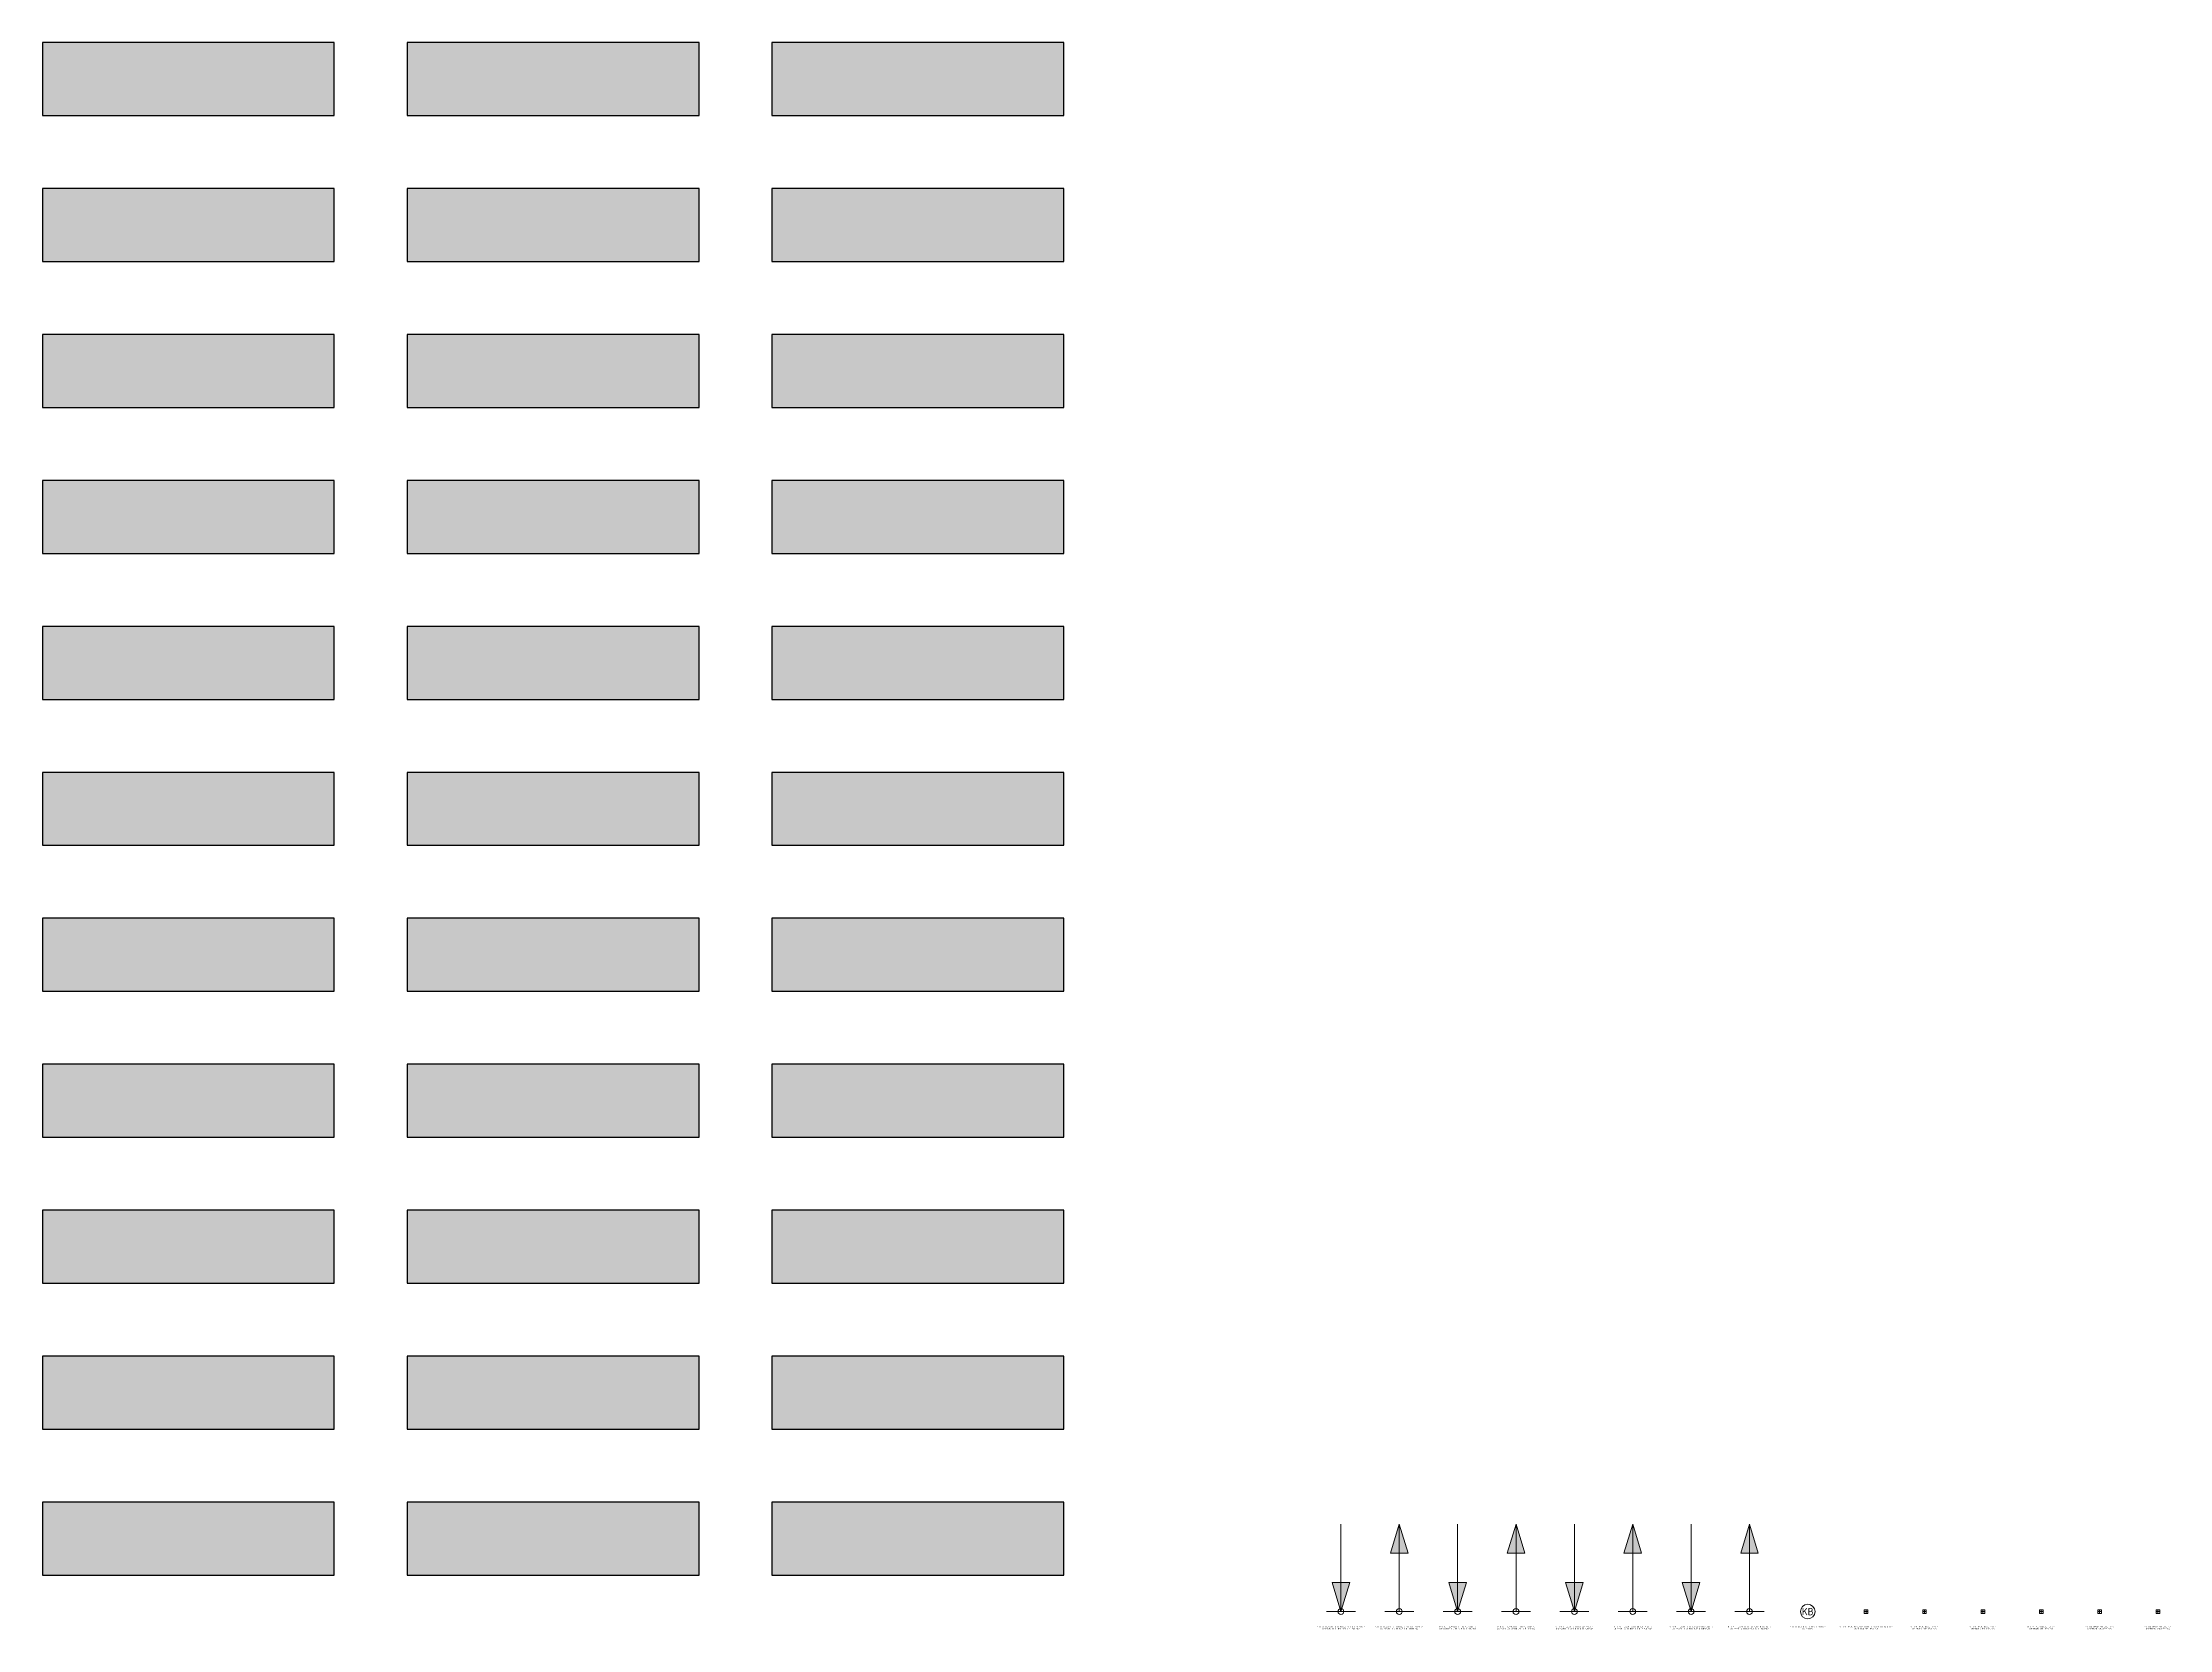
# Model space of a CAD drawing. Header units: metres. Extents: x -170 to 2070, y -13 to 14380.
# Drawn here: x -170 to 121.6, y -12.4 to 205 of the extents above; entities that cross this region are included whole.
import ezdxf

# ---------------------------------------------------------------- set-up
doc = ezdxf.new("R2010")
doc.units = ezdxf.units.M
for name, color, linetype in [('B-OI-KL-BUISLEIDING GEVAARLIJKE INHOUD_AFDEKPLAAT-GV', 30, 'Continuous'), ('B-OI-KL-CHEMIE_AFDEKPLAAT-GV', 34, 'Continuous'), ('B-OI-KL-DATA_AFDEKPLAAT-GV', 3, 'Continuous'), ('B-OI-KL-DATA_TELECOM_STATION_OVERIG-GV', 3, 'Continuous'), ('B-OI-KL-ET_HS_AFDEKPLAAT-GV', 7, 'Continuous'), ('B-OI-KL-ET_HS_STATION_HOOFDSTATION LNB-GV', 7, 'Continuous'), ('B-OI-KL-ET_HS_STATION_KLANTSTATION-GV', 7, 'Continuous'), ('B-OI-KL-ET_HS_STATION_NETSTATION-GV', 7, 'Continuous'), ('B-OI-KL-ET_HS_STATION_OVERIG-GV', 7, 'Continuous'), ('B-OI-KL-ET_HS_STATION_VERDEELSTATION-GV', 7, 'Continuous'), ('B-OI-KL-ET_LHS_AFDEKPLAAT-GV', 7, 'Continuous'), ('N-OI-KL-BUISLEIDING GEVAARLIJKE INHOUD_AFDEKPLAAT-GV', 30, 'Continuous'), ('N-OI-KL-CHEMIE_AFDEKPLAAT-GV', 34, 'Continuous'), ('N-OI-KL-DATA_AFDEKPLAAT-GV', 3, 'Continuous'), ('N-OI-KL-DATA_TELECOM_STATION_OVERIG-GV', 3, 'Continuous'), ('N-OI-KL-ET_HS_AFDEKPLAAT-GV', 7, 'Continuous'), ('N-OI-KL-ET_HS_STATION_HOOFDSTATION LNB-GV', 7, 'Continuous'), ('N-OI-KL-ET_HS_STATION_KLANTSTATION-GV', 7, 'Continuous'), ('N-OI-KL-ET_HS_STATION_NETSTATION-GV', 7, 'Continuous'), ('N-OI-KL-ET_HS_STATION_OVERIG-GV', 7, 'Continuous'), ('N-OI-KL-ET_HS_STATION_VERDEELSTATION-GV', 7, 'Continuous'), ('N-OI-KL-ET_LHS_AFDEKPLAAT-GV', 7, 'Continuous'), ('V-OI-KL-BUISLEIDING GEVAARLIJKE INHOUD_AFDEKPLAAT-GV', 30, 'Continuous'), ('V-OI-KL-CHEMIE_AFDEKPLAAT-GV', 34, 'Continuous'), ('V-OI-KL-DATA_AFDEKPLAAT-GV', 3, 'Continuous'), ('V-OI-KL-DATA_TELECOM_STATION_OVERIG-GV', 3, 'Continuous'), ('V-OI-KL-ET_HS_AFDEKPLAAT-GV', 7, 'Continuous'), ('V-OI-KL-ET_HS_STATION_HOOFDSTATION LNB-GV', 7, 'Continuous'), ('V-OI-KL-ET_HS_STATION_KLANTSTATION-GV', 7, 'Continuous'), ('V-OI-KL-ET_HS_STATION_NETSTATION-GV', 7, 'Continuous'), ('V-OI-KL-ET_HS_STATION_OVERIG-GV', 7, 'Continuous'), ('V-OI-KL-ET_HS_STATION_VERDEELSTATION-GV', 7, 'Continuous'), ('V-OI-KL-ET_LHS_AFDEKPLAAT-GV', 7, 'Continuous'), ('X-XX-AL-T18', 7, 'Continuous')]:
    doc.layers.add(name, color=color, linetype=linetype)
for name, color, linetype, lineweight in [('B-OI-KL-BUISLEIDING GEVAARLIJKE INHOUD_AFDEKPLAAT-V', 30, 'Continuous', 18), ('B-OI-KL-CHEMIE_AFDEKPLAAT-V', 34, 'Continuous', 18), ('B-OI-KL-DATA_AFDEKPLAAT-V', 3, 'Continuous', 18), ('B-OI-KL-DATA_TELECOM_STATION_OVERIG-V', 3, 'Continuous', 18), ('B-OI-KL-ET_AANLEGTECHNIEK_GESTUURDE BORING-S', 7, 'Continuous', 18), ('B-OI-KL-ET_AANLEGTECHNIEK_OVERIG-S', 7, 'Continuous', 18), ('B-OI-KL-ET_AANLEGTECHNIEK_PERSING-S', 7, 'Continuous', 18), ('B-OI-KL-ET_AANLEGTECHNIEK_PIPEBURSTING-S', 7, 'Continuous', 18), ('B-OI-KL-ET_HS_AFDEKPLAAT-V', 7, 'Continuous', 18), ('B-OI-KL-ET_HS_STATION_HOOFDSTATION LNB-V', 7, 'Continuous', 18), ('B-OI-KL-ET_HS_STATION_KLANTSTATION-V', 7, 'Continuous', 18), ('B-OI-KL-ET_HS_STATION_NETSTATION-V', 7, 'Continuous', 18), ('B-OI-KL-ET_HS_STATION_OVERIG-V', 7, 'Continuous', 18), ('B-OI-KL-ET_HS_STATION_VERDEELSTATION-V', 7, 'Continuous', 18), ('B-OI-KL-ET_LHS_AFDEKPLAAT-V', 7, 'Continuous', 18), ('B-OI-KL-KATHODISCHE BESCHERMING-S', 7, 'Continuous', 18), ('B-OI-KL-MARKERING_BUISLEIDING GEVAARLIJKE INHOUD-S', 7, 'Continuous', 18), ('B-OI-KL-MARKERING_CHEMIE-S', 7, 'Continuous', 18), ('B-OI-KL-MARKERING_DATA-S', 7, 'Continuous', 18), ('B-OI-KL-MARKERING_ET_HS-S', 7, 'Continuous', 18), ('B-OI-KL-MARKERING_ET_LHS-S', 7, 'Continuous', 18), ('B-OI-KL-MARKERING_ET_LS-S', 7, 'Continuous', 18), ('N-OI-KL-BUISLEIDING GEVAARLIJKE INHOUD_AFDEKPLAAT-V', 30, 'Continuous', 35), ('N-OI-KL-CHEMIE_AFDEKPLAAT-V', 34, 'Continuous', 35), ('N-OI-KL-DATA_AFDEKPLAAT-V', 3, 'Continuous', 35), ('N-OI-KL-DATA_TELECOM_STATION_OVERIG-V', 3, 'Continuous', 35), ('N-OI-KL-ET_HS_AFDEKPLAAT-V', 7, 'Continuous', 35), ('N-OI-KL-ET_HS_STATION_HOOFDSTATION LNB-V', 7, 'Continuous', 35), ('N-OI-KL-ET_HS_STATION_KLANTSTATION-V', 7, 'Continuous', 35), ('N-OI-KL-ET_HS_STATION_NETSTATION-V', 7, 'Continuous', 35), ('N-OI-KL-ET_HS_STATION_OVERIG-V', 7, 'Continuous', 35), ('N-OI-KL-ET_HS_STATION_VERDEELSTATION-V', 7, 'Continuous', 35), ('N-OI-KL-ET_LHS_AFDEKPLAAT-V', 7, 'Continuous', 35), ('V-OI-KL-BUISLEIDING GEVAARLIJKE INHOUD_AFDEKPLAAT-V', 30, 'Continuous', 25), ('V-OI-KL-CHEMIE_AFDEKPLAAT-V', 34, 'Continuous', 25), ('V-OI-KL-DATA_AFDEKPLAAT-V', 3, 'Continuous', 25), ('V-OI-KL-DATA_TELECOM_STATION_OVERIG-V', 3, 'Continuous', 25), ('V-OI-KL-ET_HS_AFDEKPLAAT-V', 7, 'Continuous', 25), ('V-OI-KL-ET_HS_STATION_HOOFDSTATION LNB-V', 7, 'Continuous', 25), ('V-OI-KL-ET_HS_STATION_KLANTSTATION-V', 7, 'Continuous', 25), ('V-OI-KL-ET_HS_STATION_NETSTATION-V', 7, 'Continuous', 25), ('V-OI-KL-ET_HS_STATION_OVERIG-V', 7, 'Continuous', 25), ('V-OI-KL-ET_HS_STATION_VERDEELSTATION-V', 7, 'Continuous', 25), ('V-OI-KL-ET_LHS_AFDEKPLAAT-V', 7, 'Continuous', 25)]:
    doc.layers.add(name, color=color, linetype=linetype, lineweight=lineweight)
doc.styles.add('NLCS-ISO', font='NLCS-ISO.ttf')
doc.styles.add('NLCS-ISO-M1000-T18', font='NLCS-ISO.ttf', dxfattribs={"height": 1.8})

# ---------------------------------------------------------------- blocks, each defined once
blk = doc.blocks.new('SKL-AANLEGTECHNIEK_INTREDEPUNT-SO')
h = blk.add_hatch(color=7)
h.dxf.hatch_style = 1
h.paths.add_polyline_path([(0, 0), (-1.2, 4), (1.2, 4)])
at = {"color": 7, "flags": 128}
for points in [[(0, 0), (0, 12)], [(-2, 0), (2, 0)]]:
    blk.add_lwpolyline(points, dxfattribs=at)
blk.add_lwpolyline([(0, 0), (-1.2, 4), (1.2, 4)], close=True, dxfattribs=at)
at = {"color": 7}
blk.add_circle((0, 0), 0.4, dxfattribs=at)
blk = doc.blocks.new('SKL-AANLEGTECHNIEK_UITTREDEPUNT-SO')
h = blk.add_hatch(color=7)
h.dxf.hatch_style = 1
h.paths.add_polyline_path([(0, 12), (1.2, 8), (-1.2, 8)])
at = {"color": 7, "flags": 128}
blk.add_lwpolyline([(0, 12), (1.2, 8), (-1.2, 8)], close=True, dxfattribs=at)
for points in [[(0, 12), (0, 0)], [(-2, 0), (2, 0)]]:
    blk.add_lwpolyline(points, dxfattribs=at)
at = {"color": 7}
blk.add_circle((0, 0), 0.4, dxfattribs=at)
blk = doc.blocks.new('SKL-KB-SO')
blk.add_circle((0, 0), 1)
at = {"insert": (0, 0), "char_height": 1, "attachment_point": 5, "style": 'NLCS-ISO-M1000-T18'}
blk.add_mtext_dynamic_manual_height_columns('KB', width=1.5206, gutter_width=0.036, heights=[0], dxfattribs=at)
blk = doc.blocks.new('SKL-MARKERING_PAAL-SO')
blk.add_lwpolyline([(-0.25, -0.25), (0.25, -0.25), (0.25, 0.25), (-0.25, 0.25)], close=True)
at = {"flags": 128}
for points in [[(-0.25, 0), (0.25, 0)], [(0, 0.25), (0, -0.25)]]:
    blk.add_lwpolyline(points, dxfattribs=at)

msp = doc.modelspace()

# ---------------------------------------------------------------- hatches: boundary and pattern name
at = {"layer": 'B-OI-KL-BUISLEIDING GEVAARLIJKE INHOUD_AFDEKPLAAT-V'}
msp.add_hatch(color=256, dxfattribs=at).paths.add_polyline_path([(-30, -5), (-30, 5), (-70, 5), (-70, -5)], flags=0)
at = {"layer": 'B-OI-KL-CHEMIE_AFDEKPLAAT-V'}
msp.add_hatch(color=256, dxfattribs=at).paths.add_polyline_path([(-30, 15), (-30, 25), (-70, 25), (-70, 15)], flags=0)
at = {"layer": 'B-OI-KL-DATA_AFDEKPLAAT-V'}
msp.add_hatch(color=256, dxfattribs=at).paths.add_polyline_path([(-30, 35), (-30, 45), (-70, 45), (-70, 35)], flags=0)
at = {"layer": 'B-OI-KL-DATA_TELECOM_STATION_OVERIG-V'}
msp.add_hatch(color=256, dxfattribs=at).paths.add_polyline_path([(-30, 55), (-30, 65), (-70, 65), (-70, 55)], flags=0)
at = {"layer": 'B-OI-KL-ET_HS_AFDEKPLAAT-V'}
msp.add_hatch(color=256, dxfattribs=at).paths.add_polyline_path([(-30, 75), (-30, 85), (-70, 85), (-70, 75)], flags=0)
at = {"layer": 'B-OI-KL-ET_HS_STATION_HOOFDSTATION LNB-V'}
msp.add_hatch(color=256, dxfattribs=at).paths.add_polyline_path([(-30, 95), (-30, 105), (-70, 105), (-70, 95)], flags=0)
at = {"layer": 'B-OI-KL-ET_HS_STATION_KLANTSTATION-V'}
msp.add_hatch(color=256, dxfattribs=at).paths.add_polyline_path([(-30, 115), (-30, 125), (-70, 125), (-70, 115)], flags=0)
at = {"layer": 'B-OI-KL-ET_HS_STATION_NETSTATION-V'}
msp.add_hatch(color=256, dxfattribs=at).paths.add_polyline_path([(-30, 135), (-30, 145), (-70, 145), (-70, 135)], flags=0)
at = {"layer": 'B-OI-KL-ET_HS_STATION_OVERIG-V'}
msp.add_hatch(color=256, dxfattribs=at).paths.add_polyline_path([(-30, 155), (-30, 165), (-70, 165), (-70, 155)], flags=0)
at = {"layer": 'B-OI-KL-ET_HS_STATION_VERDEELSTATION-V'}
msp.add_hatch(color=256, dxfattribs=at).paths.add_polyline_path([(-30, 175), (-30, 185), (-70, 185), (-70, 175)], flags=0)
at = {"layer": 'B-OI-KL-ET_LHS_AFDEKPLAAT-V'}
msp.add_hatch(color=256, dxfattribs=at).paths.add_polyline_path([(-30, 195), (-30, 205), (-70, 205), (-70, 195)], flags=0)
at = {"layer": 'N-OI-KL-BUISLEIDING GEVAARLIJKE INHOUD_AFDEKPLAAT-V'}
msp.add_hatch(color=256, dxfattribs=at).paths.add_polyline_path([(-80, -5), (-80, 5), (-120, 5), (-120, -5)], flags=0)
at = {"layer": 'N-OI-KL-CHEMIE_AFDEKPLAAT-V'}
msp.add_hatch(color=256, dxfattribs=at).paths.add_polyline_path([(-80, 15), (-80, 25), (-120, 25), (-120, 15)], flags=0)
at = {"layer": 'N-OI-KL-DATA_AFDEKPLAAT-V'}
msp.add_hatch(color=256, dxfattribs=at).paths.add_polyline_path([(-80, 35), (-80, 45), (-120, 45), (-120, 35)], flags=0)
at = {"layer": 'N-OI-KL-DATA_TELECOM_STATION_OVERIG-V'}
msp.add_hatch(color=256, dxfattribs=at).paths.add_polyline_path([(-80, 55), (-80, 65), (-120, 65), (-120, 55)], flags=0)
at = {"layer": 'N-OI-KL-ET_HS_AFDEKPLAAT-V'}
msp.add_hatch(color=256, dxfattribs=at).paths.add_polyline_path([(-80, 75), (-80, 85), (-120, 85), (-120, 75)], flags=0)
at = {"layer": 'N-OI-KL-ET_HS_STATION_HOOFDSTATION LNB-V'}
msp.add_hatch(color=256, dxfattribs=at).paths.add_polyline_path([(-80, 95), (-80, 105), (-120, 105), (-120, 95)], flags=0)
at = {"layer": 'N-OI-KL-ET_HS_STATION_KLANTSTATION-V'}
msp.add_hatch(color=256, dxfattribs=at).paths.add_polyline_path([(-80, 115), (-80, 125), (-120, 125), (-120, 115)], flags=0)
at = {"layer": 'N-OI-KL-ET_HS_STATION_NETSTATION-V'}
msp.add_hatch(color=256, dxfattribs=at).paths.add_polyline_path([(-80, 135), (-80, 145), (-120, 145), (-120, 135)], flags=0)
at = {"layer": 'N-OI-KL-ET_HS_STATION_OVERIG-V'}
msp.add_hatch(color=256, dxfattribs=at).paths.add_polyline_path([(-80, 155), (-80, 165), (-120, 165), (-120, 155)], flags=0)
at = {"layer": 'N-OI-KL-ET_HS_STATION_VERDEELSTATION-V'}
msp.add_hatch(color=256, dxfattribs=at).paths.add_polyline_path([(-80, 175), (-80, 185), (-120, 185), (-120, 175)], flags=0)
at = {"layer": 'N-OI-KL-ET_LHS_AFDEKPLAAT-V'}
msp.add_hatch(color=256, dxfattribs=at).paths.add_polyline_path([(-80, 195), (-80, 205), (-120, 205), (-120, 195)], flags=0)
at = {"layer": 'V-OI-KL-BUISLEIDING GEVAARLIJKE INHOUD_AFDEKPLAAT-V'}
msp.add_hatch(color=256, dxfattribs=at).paths.add_polyline_path([(-130, -5), (-130, 5), (-170, 5), (-170, -5)], flags=0)
at = {"layer": 'V-OI-KL-CHEMIE_AFDEKPLAAT-V'}
msp.add_hatch(color=256, dxfattribs=at).paths.add_polyline_path([(-130, 15), (-130, 25), (-170, 25), (-170, 15)], flags=0)
at = {"layer": 'V-OI-KL-DATA_AFDEKPLAAT-V'}
msp.add_hatch(color=256, dxfattribs=at).paths.add_polyline_path([(-130, 35), (-130, 45), (-170, 45), (-170, 35)], flags=0)
at = {"layer": 'V-OI-KL-DATA_TELECOM_STATION_OVERIG-V'}
msp.add_hatch(color=256, dxfattribs=at).paths.add_polyline_path([(-130, 55), (-130, 65), (-170, 65), (-170, 55)], flags=0)
at = {"layer": 'V-OI-KL-ET_HS_AFDEKPLAAT-V'}
msp.add_hatch(color=256, dxfattribs=at).paths.add_polyline_path([(-130, 75), (-130, 85), (-170, 85), (-170, 75)], flags=0)
at = {"layer": 'V-OI-KL-ET_HS_STATION_HOOFDSTATION LNB-V'}
msp.add_hatch(color=256, dxfattribs=at).paths.add_polyline_path([(-130, 95), (-130, 105), (-170, 105), (-170, 95)], flags=0)
at = {"layer": 'V-OI-KL-ET_HS_STATION_KLANTSTATION-V'}
msp.add_hatch(color=256, dxfattribs=at).paths.add_polyline_path([(-130, 115), (-130, 125), (-170, 125), (-170, 115)], flags=0)
at = {"layer": 'V-OI-KL-ET_HS_STATION_NETSTATION-V'}
msp.add_hatch(color=256, dxfattribs=at).paths.add_polyline_path([(-130, 135), (-130, 145), (-170, 145), (-170, 135)], flags=0)
at = {"layer": 'V-OI-KL-ET_HS_STATION_OVERIG-V'}
msp.add_hatch(color=256, dxfattribs=at).paths.add_polyline_path([(-130, 155), (-130, 165), (-170, 165), (-170, 155)], flags=0)
at = {"layer": 'V-OI-KL-ET_HS_STATION_VERDEELSTATION-V'}
msp.add_hatch(color=256, dxfattribs=at).paths.add_polyline_path([(-130, 175), (-130, 185), (-170, 185), (-170, 175)], flags=0)
at = {"layer": 'V-OI-KL-ET_LHS_AFDEKPLAAT-V'}
msp.add_hatch(color=256, dxfattribs=at).paths.add_polyline_path([(-130, 195), (-130, 205), (-170, 205), (-170, 195)], flags=0)

# ---------------------------------------------------------------- linework, layer by layer
at = {"layer": 'B-OI-KL-BUISLEIDING GEVAARLIJKE INHOUD_AFDEKPLAAT-GV'}
msp.add_lwpolyline([(-30, -5), (-30, 5), (-70, 5), (-70, -5), (-30, -5)], dxfattribs=at)
at = {"layer": 'B-OI-KL-CHEMIE_AFDEKPLAAT-GV'}
msp.add_lwpolyline([(-30, 15), (-30, 25), (-70, 25), (-70, 15), (-30, 15)], dxfattribs=at)
at = {"layer": 'B-OI-KL-DATA_AFDEKPLAAT-GV'}
msp.add_lwpolyline([(-30, 35), (-30, 45), (-70, 45), (-70, 35), (-30, 35)], dxfattribs=at)
at = {"layer": 'B-OI-KL-DATA_TELECOM_STATION_OVERIG-GV'}
msp.add_lwpolyline([(-30, 55), (-30, 65), (-70, 65), (-70, 55), (-30, 55)], dxfattribs=at)
at = {"layer": 'B-OI-KL-ET_HS_AFDEKPLAAT-GV'}
msp.add_lwpolyline([(-30, 75), (-30, 85), (-70, 85), (-70, 75), (-30, 75)], dxfattribs=at)
at = {"layer": 'B-OI-KL-ET_HS_STATION_HOOFDSTATION LNB-GV'}
msp.add_lwpolyline([(-30, 95), (-30, 105), (-70, 105), (-70, 95), (-30, 95)], dxfattribs=at)
at = {"layer": 'B-OI-KL-ET_HS_STATION_KLANTSTATION-GV'}
msp.add_lwpolyline([(-30, 115), (-30, 125), (-70, 125), (-70, 115), (-30, 115)], dxfattribs=at)
at = {"layer": 'B-OI-KL-ET_HS_STATION_NETSTATION-GV'}
msp.add_lwpolyline([(-30, 135), (-30, 145), (-70, 145), (-70, 135), (-30, 135)], dxfattribs=at)
at = {"layer": 'B-OI-KL-ET_HS_STATION_OVERIG-GV'}
msp.add_lwpolyline([(-30, 155), (-30, 165), (-70, 165), (-70, 155), (-30, 155)], dxfattribs=at)
at = {"layer": 'B-OI-KL-ET_HS_STATION_VERDEELSTATION-GV'}
msp.add_lwpolyline([(-30, 175), (-30, 185), (-70, 185), (-70, 175), (-30, 175)], dxfattribs=at)
at = {"layer": 'B-OI-KL-ET_LHS_AFDEKPLAAT-GV'}
msp.add_lwpolyline([(-30, 195), (-30, 205), (-70, 205), (-70, 195), (-30, 195)], dxfattribs=at)
at = {"layer": 'N-OI-KL-BUISLEIDING GEVAARLIJKE INHOUD_AFDEKPLAAT-GV'}
msp.add_lwpolyline([(-80, -5), (-80, 5), (-120, 5), (-120, -5), (-80, -5)], dxfattribs=at)
at = {"layer": 'N-OI-KL-CHEMIE_AFDEKPLAAT-GV'}
msp.add_lwpolyline([(-80, 15), (-80, 25), (-120, 25), (-120, 15), (-80, 15)], dxfattribs=at)
at = {"layer": 'N-OI-KL-DATA_AFDEKPLAAT-GV'}
msp.add_lwpolyline([(-80, 35), (-80, 45), (-120, 45), (-120, 35), (-80, 35)], dxfattribs=at)
at = {"layer": 'N-OI-KL-DATA_TELECOM_STATION_OVERIG-GV'}
msp.add_lwpolyline([(-80, 55), (-80, 65), (-120, 65), (-120, 55), (-80, 55)], dxfattribs=at)
at = {"layer": 'N-OI-KL-ET_HS_AFDEKPLAAT-GV'}
msp.add_lwpolyline([(-80, 75), (-80, 85), (-120, 85), (-120, 75), (-80, 75)], dxfattribs=at)
at = {"layer": 'N-OI-KL-ET_HS_STATION_HOOFDSTATION LNB-GV'}
msp.add_lwpolyline([(-80, 95), (-80, 105), (-120, 105), (-120, 95), (-80, 95)], dxfattribs=at)
at = {"layer": 'N-OI-KL-ET_HS_STATION_KLANTSTATION-GV'}
msp.add_lwpolyline([(-80, 115), (-80, 125), (-120, 125), (-120, 115), (-80, 115)], dxfattribs=at)
at = {"layer": 'N-OI-KL-ET_HS_STATION_NETSTATION-GV'}
msp.add_lwpolyline([(-80, 135), (-80, 145), (-120, 145), (-120, 135), (-80, 135)], dxfattribs=at)
at = {"layer": 'N-OI-KL-ET_HS_STATION_OVERIG-GV'}
msp.add_lwpolyline([(-80, 155), (-80, 165), (-120, 165), (-120, 155), (-80, 155)], dxfattribs=at)
at = {"layer": 'N-OI-KL-ET_HS_STATION_VERDEELSTATION-GV'}
msp.add_lwpolyline([(-80, 175), (-80, 185), (-120, 185), (-120, 175), (-80, 175)], dxfattribs=at)
at = {"layer": 'N-OI-KL-ET_LHS_AFDEKPLAAT-GV'}
msp.add_lwpolyline([(-80, 195), (-80, 205), (-120, 205), (-120, 195), (-80, 195)], dxfattribs=at)
at = {"layer": 'V-OI-KL-BUISLEIDING GEVAARLIJKE INHOUD_AFDEKPLAAT-GV'}
msp.add_lwpolyline([(-130, -5), (-130, 5), (-170, 5), (-170, -5), (-130, -5)], dxfattribs=at)
at = {"layer": 'V-OI-KL-CHEMIE_AFDEKPLAAT-GV'}
msp.add_lwpolyline([(-130, 15), (-130, 25), (-170, 25), (-170, 15), (-130, 15)], dxfattribs=at)
at = {"layer": 'V-OI-KL-DATA_AFDEKPLAAT-GV'}
msp.add_lwpolyline([(-130, 35), (-130, 45), (-170, 45), (-170, 35), (-130, 35)], dxfattribs=at)
at = {"layer": 'V-OI-KL-DATA_TELECOM_STATION_OVERIG-GV'}
msp.add_lwpolyline([(-130, 55), (-130, 65), (-170, 65), (-170, 55), (-130, 55)], dxfattribs=at)
at = {"layer": 'V-OI-KL-ET_HS_AFDEKPLAAT-GV'}
msp.add_lwpolyline([(-130, 75), (-130, 85), (-170, 85), (-170, 75), (-130, 75)], dxfattribs=at)
at = {"layer": 'V-OI-KL-ET_HS_STATION_HOOFDSTATION LNB-GV'}
msp.add_lwpolyline([(-130, 95), (-130, 105), (-170, 105), (-170, 95), (-130, 95)], dxfattribs=at)
at = {"layer": 'V-OI-KL-ET_HS_STATION_KLANTSTATION-GV'}
msp.add_lwpolyline([(-130, 115), (-130, 125), (-170, 125), (-170, 115), (-130, 115)], dxfattribs=at)
at = {"layer": 'V-OI-KL-ET_HS_STATION_NETSTATION-GV'}
msp.add_lwpolyline([(-130, 135), (-130, 145), (-170, 145), (-170, 135), (-130, 135)], dxfattribs=at)
at = {"layer": 'V-OI-KL-ET_HS_STATION_OVERIG-GV'}
msp.add_lwpolyline([(-130, 155), (-130, 165), (-170, 165), (-170, 155), (-130, 155)], dxfattribs=at)
at = {"layer": 'V-OI-KL-ET_HS_STATION_VERDEELSTATION-GV'}
msp.add_lwpolyline([(-130, 175), (-130, 185), (-170, 185), (-170, 175), (-130, 175)], dxfattribs=at)
at = {"layer": 'V-OI-KL-ET_LHS_AFDEKPLAAT-GV'}
msp.add_lwpolyline([(-130, 195), (-130, 205), (-170, 205), (-170, 195), (-130, 195)], dxfattribs=at)

# ---------------------------------------------------------------- block references
at = {"layer": 'B-OI-KL-ET_AANLEGTECHNIEK_GESTUURDE BORING-S'}
for name, p in [('SKL-AANLEGTECHNIEK_INTREDEPUNT-SO', (8, -10)), ('SKL-AANLEGTECHNIEK_UITTREDEPUNT-SO', (16, -10))]:
    msp.add_blockref(name, p, dxfattribs=at)
at = {"layer": 'B-OI-KL-ET_AANLEGTECHNIEK_OVERIG-S'}
for name, p in [('SKL-AANLEGTECHNIEK_INTREDEPUNT-SO', (24, -10)), ('SKL-AANLEGTECHNIEK_UITTREDEPUNT-SO', (32, -10))]:
    msp.add_blockref(name, p, dxfattribs=at)
at = {"layer": 'B-OI-KL-ET_AANLEGTECHNIEK_PERSING-S'}
for name, p in [('SKL-AANLEGTECHNIEK_INTREDEPUNT-SO', (40, -10)), ('SKL-AANLEGTECHNIEK_UITTREDEPUNT-SO', (48, -10))]:
    msp.add_blockref(name, p, dxfattribs=at)
at = {"layer": 'B-OI-KL-ET_AANLEGTECHNIEK_PIPEBURSTING-S'}
for name, p in [('SKL-AANLEGTECHNIEK_INTREDEPUNT-SO', (56, -10)), ('SKL-AANLEGTECHNIEK_UITTREDEPUNT-SO', (64, -10))]:
    msp.add_blockref(name, p, dxfattribs=at)
at = {"layer": 'B-OI-KL-KATHODISCHE BESCHERMING-S'}
msp.add_blockref('SKL-KB-SO', (72, -10), dxfattribs=at)
at = {"layer": 'B-OI-KL-MARKERING_BUISLEIDING GEVAARLIJKE INHOUD-S'}
msp.add_blockref('SKL-MARKERING_PAAL-SO', (80, -10), dxfattribs=at)
at = {"layer": 'B-OI-KL-MARKERING_CHEMIE-S'}
msp.add_blockref('SKL-MARKERING_PAAL-SO', (88, -10), dxfattribs=at)
at = {"layer": 'B-OI-KL-MARKERING_DATA-S'}
msp.add_blockref('SKL-MARKERING_PAAL-SO', (96, -10), dxfattribs=at)
at = {"layer": 'B-OI-KL-MARKERING_ET_HS-S'}
msp.add_blockref('SKL-MARKERING_PAAL-SO', (104, -10), dxfattribs=at)
at = {"layer": 'B-OI-KL-MARKERING_ET_LHS-S'}
msp.add_blockref('SKL-MARKERING_PAAL-SO', (112, -10), dxfattribs=at)
at = {"layer": 'B-OI-KL-MARKERING_ET_LS-S'}
msp.add_blockref('SKL-MARKERING_PAAL-SO', (120, -10), dxfattribs=at)

# ---------------------------------------------------------------- texts
at = {"layer": 'X-XX-AL-T18', "char_height": 0.18, "attachment_point": 2, "style": 'NLCS-ISO'}
for s, insert in [(['B-OI-KL-ET_AANLEGTECHNIEK_GESTUURDE BORING-S'], (8, -12)), (['SKL-AANLEGTECHNIEK_INTREDEPUNT-SO'], (8, -12.25)), (['B-OI-KL-ET_AANLEGTECHNIEK_GESTUURDE BORING-S'], (16, -12)), (['SKL-AANLEGTECHNIEK_UITTREDEPUNT-SO'], (16, -12.25)), (['SKL-AANLEGTECHNIEK_INTREDEPUNT-SO'], (24, -12.25)), (['B-OI-KL-ET_AANLEGTECHNIEK_OVERIG-S'], (24, -12)), (['SKL-AANLEGTECHNIEK_UITTREDEPUNT-SO'], (32, -12.25)), (['B-OI-KL-ET_AANLEGTECHNIEK_OVERIG-S'], (32, -12)), (['B-OI-KL-ET_AANLEGTECHNIEK_PERSING-S'], (40, -12)), (['SKL-AANLEGTECHNIEK_INTREDEPUNT-SO'], (40, -12.25)), (['SKL-AANLEGTECHNIEK_UITTREDEPUNT-SO'], (48, -12.25)), (['B-OI-KL-ET_AANLEGTECHNIEK_PERSING-S'], (48, -12)), (['B-OI-KL-ET_AANLEGTECHNIEK_PIPEBURSTING-S'], (56, -12)), (['SKL-AANLEGTECHNIEK_INTREDEPUNT-SO'], (56, -12.25)), (['B-OI-KL-ET_AANLEGTECHNIEK_PIPEBURSTING-S'], (64, -12)), (['SKL-AANLEGTECHNIEK_UITTREDEPUNT-SO'], (64, -12.25)), (['B-OI-KL-KATHODISCHE BESCHERMING-S'], (72, -12)), (['SKL-KB-SO'], (72, -12.25)), (['B-OI-KL-MARKERING_BUISLEIDING GEVAARLIJKE INHOUD-S'], (80, -12)), (['SKL-MARKERING_PAAL-SO'], (80, -12.25)), (['B-OI-KL-MARKERING_CHEMIE-S'], (88, -12)), (['SKL-MARKERING_PAAL-SO'], (88, -12.25)), (['B-OI-KL-MARKERING_DATA-S'], (96, -12)), (['SKL-MARKERING_PAAL-SO'], (96, -12.25)), (['B-OI-KL-MARKERING_ET_HS-S'], (104, -12)), (['SKL-MARKERING_PAAL-SO'], (104, -12.25)), (['B-OI-KL-MARKERING_ET_LHS-S'], (112, -12)), (['SKL-MARKERING_PAAL-SO'], (112, -12.25)), (['B-OI-KL-MARKERING_ET_LS-S'], (120, -12)), (['SKL-MARKERING_PAAL-SO'], (120, -12.25))]:
    msp.add_mtext_static_columns(s, width=150, gutter_width=0, height=0.025, dxfattribs=dict(at, insert=insert))

doc.saveas('drawing.dxf')
